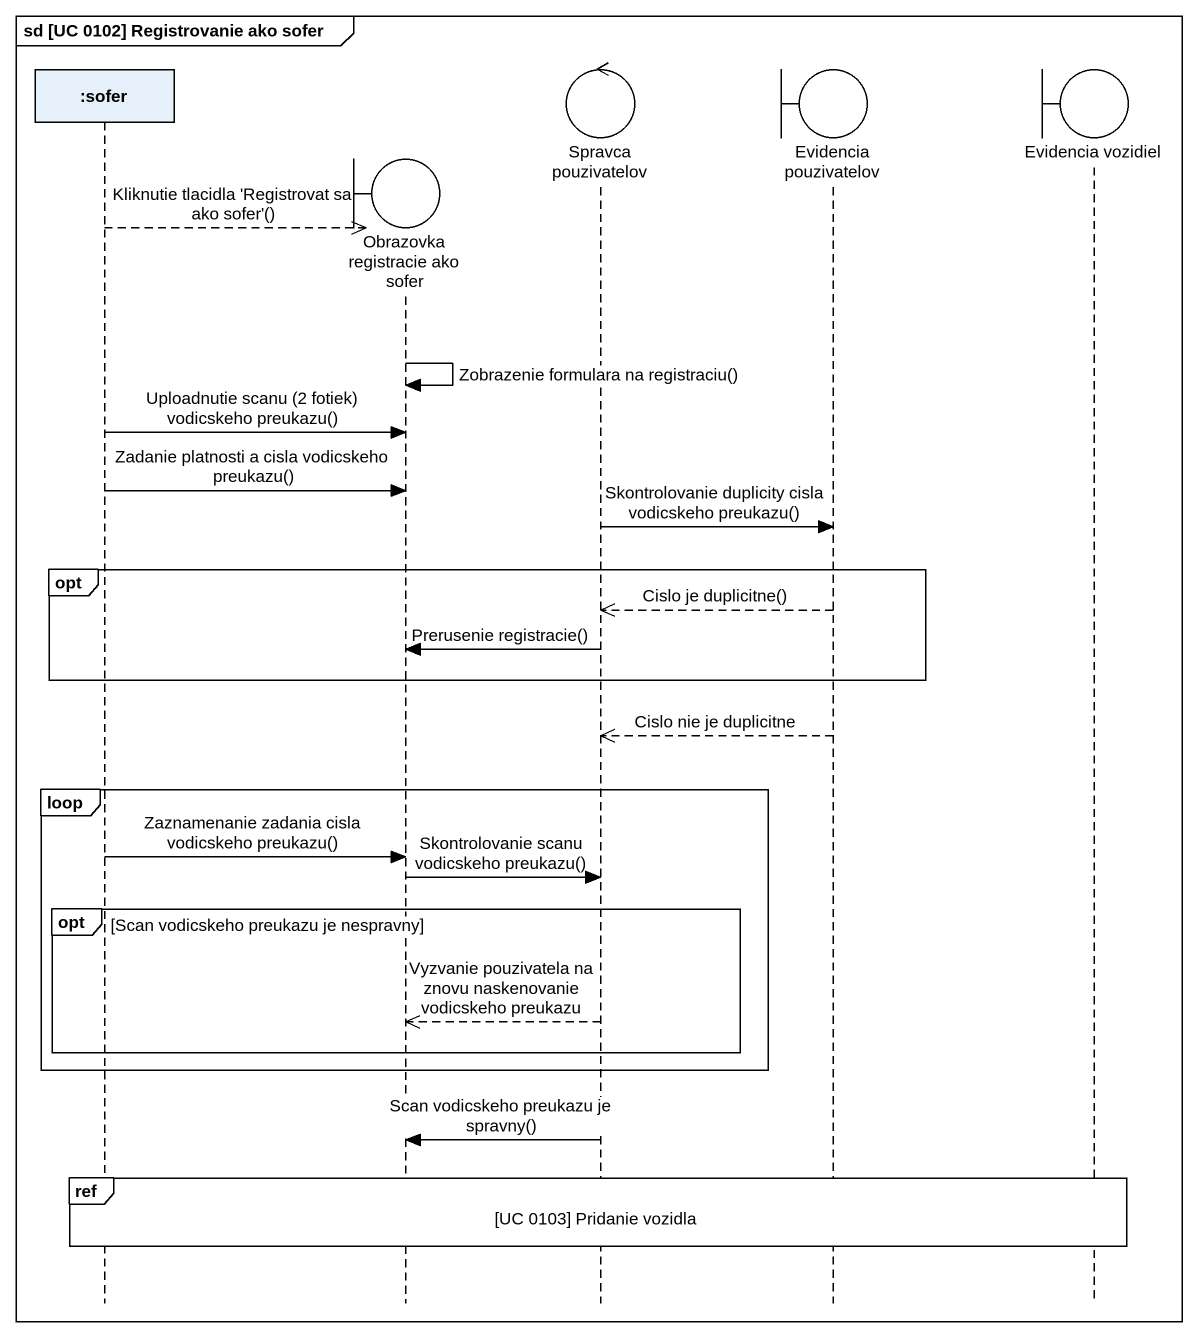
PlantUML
@startuml
mainframe sd [UC 0102] Registrovanie ako sofer
hide footbox
participant ":sofer" as sofer
boundary "Obrazovka registracie ako sofer" as Obrazovka_registracie_ako
control "Spravca pouzivatelov" as Spravca_pouzivatelov
boundary "Evidencia pouzivatelov" as Evidencia_pouzivatelov
boundary "Evidencia vozidiel" as Evidencia_vozidiel

sofer -->> Obrazovka_registracie_ako ** : Kliknutie tlacidla 'Registrovat sa ako sofer'()
Obrazovka_registracie_ako -> Obrazovka_registracie_ako : Zobrazenie formulara na registraciu()
sofer -> Obrazovka_registracie_ako : Uploadnutie scanu (2 fotiek) vodicskeho preukazu()
sofer -> Obrazovka_registracie_ako : Zadanie platnosti a cisla vodicskeho preukazu()
Spravca_pouzivatelov -> Evidencia_pouzivatelov : Skontrolovanie duplicity cisla vodicskeho preukazu()
opt
  Evidencia_pouzivatelov -->> Spravca_pouzivatelov : Cislo je duplicitne()
  Spravca_pouzivatelov -> Obrazovka_registracie_ako : Prerusenie registracie()
end
Evidencia_pouzivatelov -->> Spravca_pouzivatelov : Cislo nie je duplicitne
loop
  sofer -> Obrazovka_registracie_ako : Zaznamenanie zadania cisla vodicskeho preukazu()
  Obrazovka_registracie_ako -> Spravca_pouzivatelov : Skontrolovanie scanu vodicskeho preukazu()
  opt Scan vodicskeho preukazu je nespravny
    Spravca_pouzivatelov -->> Obrazovka_registracie_ako : Vyzvanie pouzivatela na znovu naskenovanie vodicskeho preukazu
  end
end
Spravca_pouzivatelov -> Obrazovka_registracie_ako : Scan vodicskeho preukazu je spravny()
ref over sofer, Obrazovka_registracie_ako, Spravca_pouzivatelov, Evidencia_pouzivatelov, Evidencia_vozidiel : [UC 0103] Pridanie vozidla
@enduml
